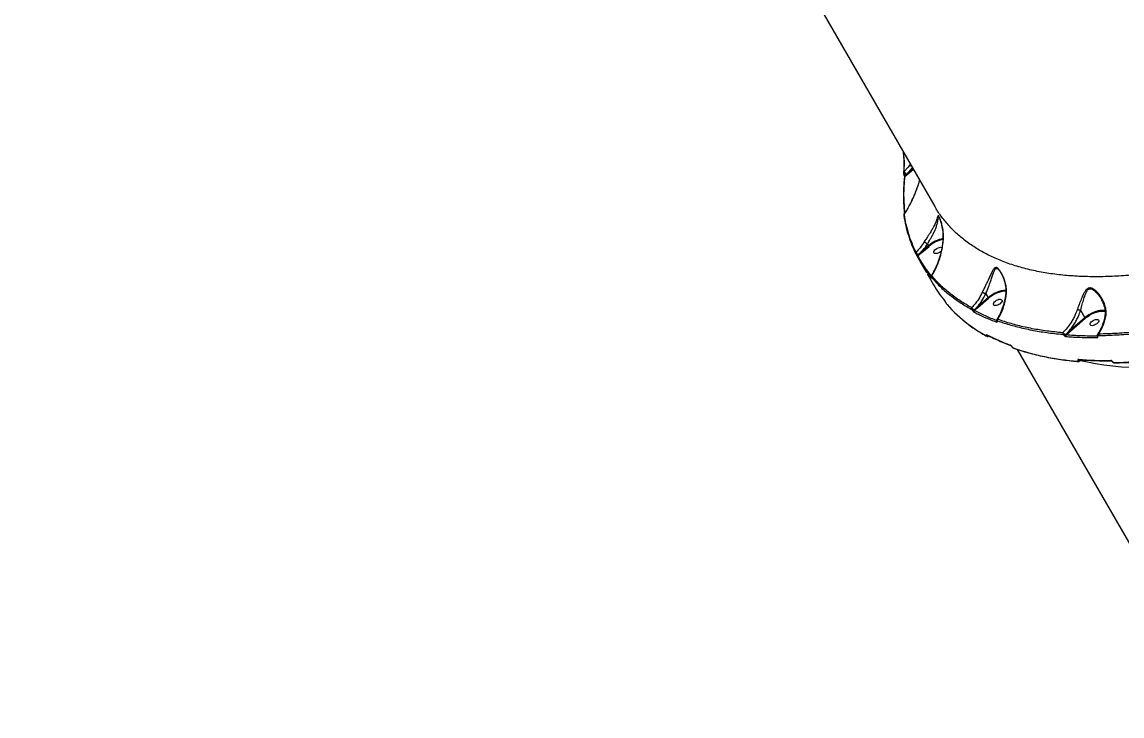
# Model space of a CAD drawing. Header units: millimetres. Extents: x -7447 to 8662, y -5576 to 6370.
# Drawn here: x -353 to 683, y -1652 to -998 of the extents above; entities that cross this region are included whole.
import ezdxf

# ---------------------------------------------------------------- set-up
doc = ezdxf.new("R2010")
doc.units = ezdxf.units.MM
doc.layers.add('DiKom', color=7, linetype='Continuous')
doc.layers.add('DIKOM_ОБЪЕКТ', color=7, linetype='Continuous')
doc.styles.add('style1', font='arial.ttf', dxfattribs={"width": 0.8})
doc.dimstyles.new('1-50', dxfattribs={"dimtxt": 300, "dimasz": 200, "dimexe": 100, "dimexo": 0, "dimgap": 100, "dimtad": 1, "dimdec": 0, "dimtxsty": 'style1', "dimcen": 0, "dimclrd": 7, "dimclre": 7, "dimadec": 1, "dimazin": 2, "dimtfac": 1, "dimtdec": 0, "dimtmove": 1, "dimatfit": 3, "dimfxl": 0, "dimlwd": 25, "dimlwe": 18, "dimarcsym": 0})

# ---------------------------------------------------------------- blocks, each defined once
blk = doc.blocks.new('*D10')
at = {"color": 7, "linetype": 'Continuous', "lineweight": 18, "transparency": 16777216}
for p, q in [((-5489.7, 240.8), (-5489.7, 4573.5)), ((4778.2, -2126.8), (4778.2, 4573.5))]:
    blk.add_line(p, q, dxfattribs=at)
at = {"color": 7, "linetype": 'Continuous', "lineweight": 25, "transparency": 16777216}
blk.add_line((4578.2, 4473.5), (-5289.7, 4473.5), dxfattribs=at)
at = {"color": 7, "linetype": 'Continuous', "transparency": 16777216}
for points in [[(-5289.7, 4506.8), (-5289.7, 4440.2), (-5489.7, 4473.5)], [(4578.2, 4506.8), (4578.2, 4440.2), (4778.2, 4473.5)]]:
    blk.add_solid(points, dxfattribs=at)
at = {"layer": 'Defpoints', "color": 0, "linetype": 'Continuous', "transparency": 16777216}
for p in [(-5489.7, 4473.5), (-5489.7, 240.8), (4778.2, -2126.8)]:
    blk.add_point(p, dxfattribs=at)
at = {"color": 0, "linetype": 'Continuous', "lineweight": 15, "transparency": 16777216, "insert": (-777.3, 4726.8), "char_height": 300, "attachment_point": 5, "style": 'style1'}
blk.add_mtext('10300', dxfattribs=at)
blk = doc.blocks.new('*D11')
at = {"color": 7, "linetype": 'Continuous', "lineweight": 18, "transparency": 16777216}
for p, q in [((2045.4, 3512.3), (7772.1, 3512.3)), ((-1858.5, -4091.1), (7772.1, -4091.1))]:
    blk.add_line(p, q, dxfattribs=at)
at = {"color": 7, "linetype": 'Continuous', "lineweight": 25, "transparency": 16777216}
blk.add_line((7672.1, -3891.1), (7672.1, 3312.3), dxfattribs=at)
at = {"color": 7, "linetype": 'Continuous', "transparency": 16777216}
for points in [[(7638.8, 3312.3), (7705.4, 3312.3), (7672.1, 3512.3)], [(7638.8, -3891.1), (7705.4, -3891.1), (7672.1, -4091.1)]]:
    blk.add_solid(points, dxfattribs=at)
at = {"layer": 'Defpoints', "color": 0, "linetype": 'Continuous', "transparency": 16777216}
for p in [(2045.4, 3512.3), (7672.1, 3512.3), (-1858.5, -4091.1)]:
    blk.add_point(p, dxfattribs=at)
at = {"color": 0, "linetype": 'Continuous', "lineweight": 15, "transparency": 16777216, "insert": (7418.9, 3.2), "char_height": 300, "attachment_point": 5, "rotation": 90, "style": 'style1'}
blk.add_mtext('7600', dxfattribs=at)
blk = doc.blocks.new('*D12')
at = {"layer": 'Defpoints', "color": 0, "transparency": 16777216}
for p in [(-7446.9, 5919.7), (-7446.9, 736.9), (6905.5, -2412.7)]:
    blk.add_point(p, dxfattribs=at)
at = {"layer": 'DiKom', "color": 7, "lineweight": 18, "transparency": 16777216}
for p, q in [((-7446.9, 736.9), (-7446.9, 6019.7)), ((6905.5, -2412.7), (6905.5, 6019.7))]:
    blk.add_line(p, q, dxfattribs=at)
at = {"layer": 'DiKom', "color": 7, "lineweight": 25, "transparency": 16777216}
blk.add_line((6705.5, 5919.7), (-7246.9, 5919.7), dxfattribs=at)
at = {"layer": 'DiKom', "color": 7, "transparency": 16777216}
for points in [[(-7246.9, 5953.1), (-7246.9, 5886.4), (-7446.9, 5919.7)], [(6705.5, 5953.1), (6705.5, 5886.4), (6905.5, 5919.7)]]:
    blk.add_solid(points, dxfattribs=at)
at = {"layer": 'DiKom', "color": 0, "transparency": 16777216, "insert": (-918.3, 6173), "char_height": 300, "attachment_point": 5, "style": 'style1'}
blk.add_mtext('14300', dxfattribs=at)
blk = doc.blocks.new('*D13')
at = {"layer": 'Defpoints', "color": 0, "transparency": 16777216}
for p in [(2049.7, 5594.3), (-1141.9, -5576.4), (8561.7, -5576.4)]:
    blk.add_point(p, dxfattribs=at)
at = {"layer": 'DiKom', "color": 7, "lineweight": 18, "transparency": 16777216}
for p, q in [((2049.7, 5594.3), (8661.7, 5594.3)), ((-1141.9, -5576.4), (8661.7, -5576.4))]:
    blk.add_line(p, q, dxfattribs=at)
at = {"layer": 'DiKom', "color": 7, "lineweight": 25, "transparency": 16777216}
blk.add_line((8561.7, 5394.3), (8561.7, -5376.4), dxfattribs=at)
at = {"layer": 'DiKom', "color": 7, "transparency": 16777216}
for points in [[(8528.4, 5394.3), (8595, 5394.3), (8561.7, 5594.3)], [(8528.4, -5376.4), (8595, -5376.4), (8561.7, -5576.4)]]:
    blk.add_solid(points, dxfattribs=at)
at = {"layer": 'DiKom', "color": 0, "transparency": 16777216, "insert": (8308.5, 9), "char_height": 300, "attachment_point": 5, "rotation": 90, "style": 'style1'}
blk.add_mtext('11200', dxfattribs=at)

msp = doc.modelspace()

# ---------------------------------------------------------------- linework, layer by layer
at = {"layer": 'DIKOM_ОБЪЕКТ', "color": 7, "linetype": 'Continuous', "lineweight": 15}
for p, q in [((357.9, -913.6), (506.9, -1171.7)), ((478, -1139.4), (477.9, -1138.9)), ((480.6, -1141.8), (483, -1139.7)), ((482.5, -1139.3), (485.8, -1135.2)), ((486.3, -1136), (482.5, -1139.3)), ((483, -1139.7), (486.7, -1136.6)), ((483.9, -1131.8), (483.2, -1132.8)), ((478.9, -1143.3), (480.6, -1141.8)), ((501, -1208.8), (494.2, -1214.6)), ((494.7, -1215.1), (501.5, -1209.3)), ((500, -1207.1), (501, -1208.8)), ((500, -1207.1), (500, -1207.1)), ((491.2, -1218.2), (494.7, -1215.1)), ((493.2, -1223.9), (499, -1234)), ((499.9, -1235.4), (505.6, -1245.5)), ((569.1, -1234.2), (569.4, -1234.7)), ((554.9, -1254), (557.1, -1257.7)), ((517.7, -1262.8), (517.7, -1262.9)), ((517.8, -1262.9), (517.7, -1262.8)), ((517.7, -1262.8), (517.7, -1262.8)), ((517.7, -1262.9), (517.8, -1262.9)), ((557.1, -1257.7), (546.7, -1266.7)), ((547.2, -1267.2), (557.6, -1258.2)), ((544.2, -1269.8), (547.2, -1267.2)), ((644.3, -1269.6), (648.3, -1276.6)), ((667.4, -1269.9), (666.9, -1269.8)), ((648.3, -1276.6), (632.8, -1290)), ((633.3, -1290.5), (648.8, -1277)), ((555.9, -1293.3), (555.9, -1293.4)), ((556.3, -1292.9), (556.3, -1292.9)), ((557.5, -1294.1), (558, -1293.8)), ((630.6, -1292.8), (633.3, -1290.5)), ((579.5, -1303.7), (579.5, -1303.8)), ((579.7, -1303.9), (579.7, -1303.9)), ((584.7, -1306.5), (715.8, -1533.4)), ((641.9, -1316.8), (641.9, -1316.9)), ((642.8, -1316.1), (642.8, -1316.1)), ((642.9, -1316.4), (643.2, -1316.1)), ((643, -1316.5), (642.9, -1316.4)), ((643.4, -1316.2), (643, -1316.5)), ((674.1, -1317.8), (674.1, -1317.8)), ((674.5, -1318), (674.5, -1318))]:
    msp.add_line(p, q, dxfattribs=at)
at = {"layer": 'DIKOM_ОБЪЕКТ', "color": 7, "linetype": 'Continuous', "lineweight": 15, "flags": 128}
for points in [[(477.4, -1139.5), (477.4, -1139.5), (477.4, -1139.5)], [(478, -1142.4), (478, -1142.4), (478.2, -1142.5), (478.4, -1142.5), (478.6, -1142.4), (478.8, -1142.3), (479.1, -1142.2), (479.3, -1142.1)], [(513.1, -1213.7), (512.3, -1214.5), (511.3, -1215.2), (510.1, -1215.7), (509, -1216.1), (507.9, -1216.2), (507, -1216.1), (506.4, -1215.7), (506.1, -1215.1), (506.1, -1214.4), (506.4, -1213.6), (507, -1212.7), (507.9, -1211.9), (508.9, -1211.2), (508.9, -1211.2)], [(508.9, -1211.2), (510.1, -1210.6), (511.2, -1210.3), (512.3, -1210.2), (513.2, -1210.3), (513.7, -1210.6)], [(489.8, -1217.7), (489.9, -1217.8), (490, -1217.8), (490.1, -1217.8), (490.3, -1217.8), (490.5, -1217.7), (490.7, -1217.6), (490.9, -1217.5), (491.1, -1217.3)], [(499.9, -1235.4), (500, -1235.7), (501.7, -1238.5)], [(565.1, -1260.1), (566.2, -1259.6), (567.4, -1259.2), (568.4, -1259.1), (569.3, -1259.3), (569.9, -1259.6), (570.3, -1260.2), (570.3, -1260.9), (569.9, -1261.8), (569.3, -1262.6), (568.4, -1263.4), (567.4, -1264.2), (566.2, -1264.7), (565.1, -1265.1), (564, -1265.2), (563.2, -1265), (562.5, -1264.7), (562.2, -1264.1), (562.2, -1263.4), (562.5, -1262.5), (563.1, -1261.7), (564, -1260.9), (565.1, -1260.1)], [(666.9, -1269.8), (666.6, -1269.8), (664.9, -1269.7), (662.9, -1269.8), (660.8, -1270.2), (658.7, -1270.8), (656.5, -1271.6), (654.3, -1272.6), (652.2, -1273.8), (650.2, -1275.1), (648.3, -1276.6)], [(648.8, -1277), (650.7, -1275.6), (652.8, -1274.2), (655, -1273), (657.2, -1272), (659.4, -1271.2), (661.6, -1270.7), (663.7, -1270.4), (665.6, -1270.4), (667.4, -1270.6), (667.5, -1270.6)], [(656.2, -1279.1), (657.4, -1278.5), (658.5, -1278.2), (659.6, -1278.1), (660.4, -1278.2), (661.1, -1278.6), (661.4, -1279.1), (661.4, -1279.9), (661.1, -1280.7), (660.4, -1281.6), (659.6, -1282.4), (658.5, -1283.1), (657.4, -1283.6), (656.2, -1284), (655.2, -1284.1), (654.3, -1284), (653.7, -1283.6), (653.3, -1283), (653.3, -1282.3), (653.7, -1281.5), (654.3, -1280.6), (655.2, -1279.8), (656.2, -1279.1)], [(644.1, -1316.9), (650.7, -1318.3), (658.4, -1319.8), (666.4, -1321), (674.6, -1322), (682.9, -1322.8), (691.5, -1323.3)]]:
    msp.add_lwpolyline(points, dxfattribs=at)
at = {"layer": 'DIKOM_ОБЪЕКТ', "color": 7, "linetype": 'Continuous', "lineweight": 15}
for centre, radius, start, end in [((478.2, -1139.7), 0.78, 111.2627, 164.1904), ((478.1, -1140.1), 0.754, 98.3064, 173.516), ((473.6, -1146.2), 8.11, 36.2956, 57.0228), ((483.7, -1138.6), 1.31, 209.3896, 240.0192), ((479.1, -1144.1), 0.786, 105.4928, 169.9363), ((481.3, -1140.7), 1.31, 211.2264, 239.5996), ((478.5, -1179.9), 0.807, 113.4415, 207.3419), ((520.5, -1231.3), 29.9, 101.2141, 130.9127), ((502.1, -1208.1), 1.31, 209.3922, 240.0178), ((520.2, -1230.6), 28.4, 101.1428, 131.2209), ((489.7, -1215.6), 0.906, 118.6755, 205.8325), ((491.6, -1219), 0.923, 115.0765, 205.3599), ((495.4, -1213.9), 1.31, 209.392, 240.018), ((504.3, -1238.5), 0.803, 174.4493, 209.3042), ((504.5, -1238), 0.978, 122.8173, 205.3405), ((602.9, -1189.3), 112.3, 210.0142, 219.6714), ((575.4, -1278), 27.3, 92.9033, 132.0637), ((575.4, -1278.1), 26.7, 93.103, 131.9019), ((612, -1184.1), 123, 220.5689, 233.1743), ((558.2, -1257.1), 1.31, 209.3885, 240.0215), ((542.2, -1268), 1.1, 130.5876, 205.4456), ((542.6, -1268.2), 1.61, 266.9953, 315.0854), ((544.8, -1270.7), 1.11, 128.0555, 205.3851), ((547.8, -1266.1), 1.31, 209.3885, 240.0215), ((624, -1168.3), 142.8, 233.1073, 241.5061), ((566.3, -1280.2), 1.15, 149.6448, 205.9617), ((565.8, -1279.7), 0.437, 207.7371, 245.31), ((567, -1278.9), 1.17, 134.981, 205.8422), ((556.3, -1292.3), 1.11, 252.4449, 304.1289), ((556.3, -1292.3), 1.12, 252.5652, 305.1941), ((556.5, -1293.5), 0.696, 209.4711, 241.2615), ((637.2, -1139.7), 173.1, 242.0402, 250.036), ((556.7, -1292.3), 0.694, 209.4377, 241.6342), ((628.4, -1291.5), 1.33, 145.1452, 207.1171), ((628.5, -1291.3), 1.94, 279.9044, 314.2635), ((631.7, -1293.6), 1.33, 143.3553, 207.3456), ((633.9, -1289.4), 1.31, 209.3962, 240.0139), ((661.2, -1294.6), 1.41, 148.3667, 208.0324), ((660.6, -1293.8), 0.512, 206.4371, 269.6483), ((662.5, -1292.7), 1.43, 150.7343, 207.8426), ((578.7, -1302.1), 0.673, 208.9616, 249.5813), ((579.8, -1303.6), 0.314, 210.9137, 252.6523), ((579.8, -1303.6), 0.316, 212.5085, 252.576), ((660.6, -1073), 245.3, 250.9844, 265.5451), ((581.3, -1304.6), 0.666, 208.7119, 249.8572), ((641.9, -1315.2), 1.61, 270.1328, 311.7043), ((641.9, -1315.3), 1.61, 270.1272, 311.7099), ((669.7, -973.4), 343.5, 265.4335, 270.4959), ((642.9, -1315.5), 0.605, 206.5037, 262.2367), ((667.9, -864.1), 454.7, 270.9887, 280.1305), ((642.1, -1317.3), 0.601, 206.3119, 262.2778), ((673.2, -1316.6), 0.57, 204.7234, 265.7457), ((674.4, -1317.5), 0.426, 215.7498, 277.6781), ((674.5, -1317.6), 0.427, 216.3481, 277.6114), ((676.2, -1318.5), 0.572, 204.8545, 265.6856)]:
    msp.add_arc(centre, radius, start, end, dxfattribs=at)
for points, knots in [([(476.9, -1119.7), (477, -1120.1), (477.2, -1121.6), (477.4, -1124.2), (477.7, -1127.5), (477.8, -1130.6), (477.8, -1133.6), (477.7, -1136.4), (477.6, -1138.3), (477.4, -1139.3), (477.4, -1139.5)], [0, 0, 0, 0, 0.047823, 0.197746, 0.34923, 0.50202, 0.655752, 0.809983, 0.964062, 1, 1, 1, 1]), ([(477.9, -1138.9), (478, -1137.2), (478.3, -1134.6), (478.3, -1130.4), (478.1, -1126.3), (477.8, -1122.9), (477.6, -1120.8)], [0, 0, 0, 0, 0.343888, 0.520979, 0.698067, 1, 1, 1, 1]), ([(477.4, -1139.4), (477.4, -1139.5), (477.4, -1139.7), (477.4, -1139.9), (477.4, -1140)], [0, 0, 0, 0, 0.552255, 1, 1, 1, 1]), ([(477.4, -1140), (477.4, -1140.1), (477.4, -1140.4), (477.5, -1140.9), (477.6, -1141.4), (477.7, -1141.6)], [0, 0, 0, 0, 0.145163, 0.650274, 1, 1, 1, 1]), ([(483.2, -1132.8), (482.2, -1134.1), (480.5, -1136.3), (478.6, -1138.2), (477.9, -1138.9)], [0, 0, 0, 0, 0.602587, 1, 1, 1, 1]), ([(479.3, -1142.1), (479.3, -1141.9), (479, -1141.6), (478.7, -1140.9), (478.3, -1140.1), (478.1, -1139.6), (478, -1139.4)], [0, 0, 0, 0, 0.161601, 0.391343, 0.672409, 1, 1, 1, 1]), ([(482.5, -1139.3), (482.3, -1139.5), (481.5, -1140.2), (480.7, -1140.9), (480.1, -1141.4)], [0, 0, 0, 0, 0.303007, 1, 1, 1, 1]), ([(483.2, -1132.8), (483.2, -1132.8), (483.3, -1132.8), (483.6, -1133), (484.2, -1133.3), (484.8, -1133.7), (485.1, -1134), (485.2, -1134.1)], [0, 0, 0, 0, 0.046891, 0.262932, 0.558853, 0.854798, 1, 1, 1, 1]), ([(478.3, -1143.9), (478.3, -1144.5), (477.9, -1147.3), (477.6, -1152.3), (477.3, -1159), (477.4, -1165.6), (477.7, -1172), (478.1, -1176.1), (478.3, -1178.2)], [0, 0, 0, 0, 0.044422, 0.237469, 0.430037, 0.621895, 0.813225, 1, 1, 1, 1]), ([(477.7, -1141.6), (477.7, -1141.7), (477.8, -1141.9), (477.9, -1142.2), (478, -1142.4)], [0, 0, 0, 0, 0.195824, 1, 1, 1, 1]), ([(478.9, -1177.2), (478.6, -1174.9), (478.1, -1169.7), (477.8, -1161.4), (478, -1152.5), (478.6, -1146.4), (478.9, -1143.3)], [0, 0, 0, 0, 0.218628, 0.478134, 0.739066, 1, 1, 1, 1]), ([(492.6, -1146.9), (492.2, -1148.3), (491.3, -1151.2), (489.7, -1155.7), (487.8, -1160.4), (485.7, -1165.1), (483.3, -1169.8), (480.8, -1174.3), (479, -1177.3), (478, -1178.7), (477.9, -1178.8)], [0, 0, 0, 0, 0.117582, 0.25107, 0.390272, 0.535533, 0.688393, 0.839365, 0.987496, 1, 1, 1, 1]), ([(478, -1142.4), (478, -1142.4), (478, -1142.4), (478.1, -1142.6), (478.1, -1142.8), (478.2, -1143.1), (478.3, -1143.5), (478.3, -1143.8), (478.3, -1143.9), (478.3, -1143.9)], [0, 0, 0, 0, 0.01442, 0.111342, 0.229131, 0.384549, 0.589903, 0.851128, 1, 1, 1, 1]), ([(478.2, -1179.2), (479.2, -1177.6), (481.2, -1174.4), (483.9, -1169.3), (486.5, -1163.9), (489.2, -1157.5), (491.3, -1151.8), (492.4, -1147.9), (492.7, -1147)], [0, 0, 0, 0, 0.16835, 0.336705, 0.507571, 0.67843, 0.917298, 1, 1, 1, 1]), ([(478.9, -1143.3), (478.9, -1143.2), (479.1, -1143), (479.3, -1142.6), (479.3, -1142.4), (479.4, -1142.2), (479.3, -1142.1), (479.3, -1142.1), (479.3, -1142.1)], [0, 0, 0, 0, 0.353505, 0.64997, 0.841836, 0.924596, 0.964448, 1, 1, 1, 1]), ([(480.1, -1141.4), (479.9, -1141.6), (479.6, -1141.8), (479.4, -1142), (479.3, -1142.1)], [0, 0, 0, 0, 0.886454, 1, 1, 1, 1]), ([(882.5, -1181.4), (876.2, -1184.3), (863.5, -1190.1), (844.4, -1198), (825.1, -1205.4), (805.6, -1212.1), (786.1, -1218.2), (766.9, -1223.4), (748.1, -1227.8), (729.8, -1231.4), (711.7, -1234.3), (693.7, -1236.4), (676.1, -1237.7), (659.1, -1238.1), (642.9, -1237.7), (627.4, -1236.6), (612.4, -1234.6), (598, -1231.9), (584.2, -1228.2), (571.4, -1223.8), (559.5, -1218.7), (548.6, -1212.9), (538.4, -1206.3), (529.2, -1199), (520.8, -1190.8), (513.6, -1182), (509, -1175.6), (507.1, -1171.9), (506.9, -1171.6)], [0, 0, 0, 0, 0.039239, 0.078508, 0.117746, 0.158126, 0.198538, 0.238917, 0.278158, 0.31743, 0.35667, 0.39705, 0.437463, 0.477843, 0.517112, 0.556412, 0.595682, 0.636089, 0.676528, 0.716936, 0.756269, 0.795634, 0.834968, 0.87544, 0.915943, 0.956415, 0.995847, 1, 1, 1, 1]), ([(477.8, -1178.8), (477.8, -1178.9), (477.7, -1179), (477.6, -1179.3), (477.6, -1179.6), (477.7, -1179.9), (477.7, -1180)], [0, 0, 0, 0, 0.165236, 0.362337, 0.624199, 1, 1, 1, 1]), ([(478.2, -1179.2), (478.1, -1179.1), (477.9, -1178.9), (477.8, -1178.7), (477.8, -1178.8), (477.9, -1178.8)], [0, 0, 0, 0, 0.294295, 0.955653, 1, 1, 1, 1]), ([(477.8, -1180.3), (478.3, -1183.4), (479.4, -1189.7), (481.9, -1198.8), (484.9, -1207.6), (487.5, -1213.2), (488.8, -1215.9)], [0, 0, 0, 0, 0.2491, 0.498202, 0.7491, 1, 1, 1, 1]), ([(489.2, -1214.8), (487.9, -1212), (485.3, -1206.5), (482.3, -1197.7), (479.8, -1188.7), (478.7, -1182.3), (478.2, -1179.2)], [0, 0, 0, 0, 0.2491, 0.4982, 0.749101, 1, 1, 1, 1]), ([(514.9, -1201.1), (514.9, -1199.2), (514.8, -1195.3), (513.9, -1190.2), (512.9, -1186.5), (512.1, -1184.1), (511.5, -1182.5), (510.9, -1181.3), (510.4, -1180.5), (510, -1180.5), (509.7, -1181), (509.3, -1182.3), (508.7, -1184.4), (507.6, -1187.1), (506.2, -1190.1), (504.5, -1193.2), (502.7, -1196.2), (500.8, -1199.1), (498.9, -1202), (497.5, -1204.1), (496.8, -1205.2)], [0, 0, 0, 0, 0.086353, 0.174677, 0.233617, 0.263513, 0.294117, 0.321204, 0.348563, 0.382668, 0.415428, 0.484432, 0.555015, 0.633368, 0.713308, 0.776074, 0.840408, 0.890541, 0.942133, 1, 1, 1, 1]), ([(500, -1207.1), (500, -1207.1), (500.6, -1206.1), (501.8, -1204), (503.5, -1201.2), (505.1, -1198.3), (506.5, -1195.3), (507.9, -1192.1), (509, -1188.9), (509.7, -1186), (510.1, -1183.5), (510.3, -1182), (510.4, -1181.3), (510.6, -1181.2), (510.9, -1181.5), (511, -1181.7), (511, -1181.8)], [0, 0, 0, 0, 0.00002, 0.083605, 0.158826, 0.234136, 0.329893, 0.425779, 0.545776, 0.665867, 0.770349, 0.874534, 0.921658, 0.96877, 0.999617, 1, 1, 1, 1]), ([(511, -1181.8), (511, -1181.8), (511.1, -1181.8), (511.2, -1182.2), (511.5, -1182.8), (511.9, -1183.8), (512.3, -1185), (512.9, -1186.7), (513.4, -1188.8), (514, -1191.5), (514.5, -1194.6), (514.8, -1197.9), (514.8, -1200.1), (514.7, -1201.1)], [0, 0, 0, 0, 0.007614, 0.044667, 0.09111, 0.146875, 0.21418, 0.296531, 0.405586, 0.532951, 0.685279, 0.85445, 1, 1, 1, 1]), ([(514.7, -1201.1), (514.7, -1201.5), (514.7, -1203.1), (514.4, -1205.9), (513.9, -1209.7), (513.2, -1213.4), (512.3, -1217.2), (511.2, -1220.9), (509.8, -1224.6), (508.3, -1228.2), (506.6, -1231.7), (505, -1234.7), (503.9, -1236.4), (503.4, -1237.1)], [0, 0, 0, 0, 0.028444, 0.118782, 0.211844, 0.307718, 0.406309, 0.507312, 0.6102, 0.714623, 0.82115, 0.927577, 1, 1, 1, 1]), ([(504, -1237.1), (504.3, -1236.7), (505.3, -1235.1), (506.9, -1232.1), (508.8, -1228.2), (510.5, -1224), (512.3, -1218.6), (513.6, -1213.1), (514.4, -1207.7), (514.8, -1204.1), (514.8, -1201.9), (514.9, -1201.1)], [0, 0, 0, 0, 0.046561, 0.166033, 0.285505, 0.408265, 0.531018, 0.732778, 0.836339, 0.939884, 1, 1, 1, 1]), ([(514.9, -1201.1), (514.9, -1201.1), (514.8, -1201.1), (514.8, -1201.1), (514.7, -1201.1)], [0, 0, 0, 0, 0.174436, 1, 1, 1, 1]), ([(496.8, -1205.2), (495.6, -1207), (493.3, -1210.5), (490.5, -1213.4), (489.2, -1214.8)], [0, 0, 0, 0, 0.539515, 1, 1, 1, 1]), ([(494.2, -1214.6), (494.8, -1214), (496.9, -1211.6), (498.7, -1209), (500, -1207.1)], [0, 0, 0, 0, 0.257818, 1, 1, 1, 1]), ([(496.8, -1205.2), (496.9, -1205.2), (497, -1205.2), (497.4, -1205.4), (498, -1205.7), (498.7, -1206.2), (499.4, -1206.6), (499.8, -1206.9), (500, -1207.1)], [0, 0, 0, 0, 0.031925, 0.209718, 0.407298, 0.604862, 0.802436, 1, 1, 1, 1]), ([(488.8, -1215.9), (488.9, -1216.1), (489, -1216.3), (489.3, -1216.7), (489.5, -1217.2), (489.7, -1217.5), (489.8, -1217.7)], [0, 0, 0, 0, 0.258344, 0.516776, 0.76781, 1, 1, 1, 1]), ([(491.1, -1217.3), (491, -1217.1), (490.7, -1216.6), (490.1, -1215.9), (489.6, -1215.2), (489.4, -1214.9), (489.2, -1214.8)], [0, 0, 0, 0, 0.238002, 0.49067, 0.746273, 1, 1, 1, 1]), ([(489.8, -1217.7), (489.9, -1217.8), (490.1, -1218.1), (490.3, -1218.6), (490.6, -1219.1), (490.7, -1219.3), (490.7, -1219.4)], [0, 0, 0, 0, 0.233878, 0.482506, 0.741391, 1, 1, 1, 1]), ([(490.7, -1219.4), (490.9, -1219.7), (491.7, -1221.2), (494, -1225.4), (497.9, -1231.7), (501.7, -1236.5), (503.6, -1238.9)], [0, 0, 0, 0, 0.044141, 0.220715, 0.610015, 1, 1, 1, 1]), ([(494.2, -1214.6), (494, -1214.8), (493, -1215.7), (491.9, -1216.6), (491.1, -1217.3)], [0, 0, 0, 0, 0.230754, 1, 1, 1, 1]), ([(491.2, -1218.2), (491.2, -1218.1), (491.2, -1218), (491.2, -1217.7), (491.2, -1217.5), (491.2, -1217.4), (491.2, -1217.4), (491.1, -1217.3)], [0, 0, 0, 0, 0.291684, 0.567281, 0.803633, 0.944105, 1, 1, 1, 1]), ([(503.5, -1236.9), (501.3, -1234.1), (496.7, -1228.1), (493, -1221.6), (491.2, -1218.2)], [0, 0, 0, 0, 0.480941, 1, 1, 1, 1]), ([(574.3, -1254.8), (574.4, -1253.2), (574.6, -1250.1), (573.9, -1245.3), (572.6, -1240.5), (570.8, -1236.3), (569, -1233.3), (567.6, -1231.4), (566.5, -1230.1), (565.1, -1229.2), (564, -1229.3), (563.2, -1229.8), (562.2, -1230.9), (561, -1233.1), (559.4, -1236.4), (557.6, -1240.2), (555.8, -1244.1), (554, -1247.8), (552.7, -1250.5), (551.9, -1252.1), (551.7, -1252.5)], [0, 0, 0, 0, 0.070403, 0.142704, 0.219559, 0.297966, 0.355594, 0.384867, 0.414966, 0.44912, 0.488681, 0.517264, 0.54652, 0.624022, 0.703698, 0.782812, 0.864004, 0.920468, 0.978413, 1, 1, 1, 1]), ([(554.9, -1254), (554.9, -1254), (555.1, -1253.6), (555.8, -1252), (556.8, -1249.3), (558.3, -1245.6), (559.7, -1241.7), (561.1, -1237.8), (562.2, -1234.2), (563.1, -1231.9), (563.8, -1230.7), (564.4, -1230.1), (565, -1230), (565.7, -1230.1), (566.2, -1230.4), (566.9, -1231.1), (567.7, -1232), (568.5, -1233.1), (569, -1234), (569.1, -1234.2)], [0, 0, 0, 0, 0.00005, 0.032829, 0.121181, 0.209648, 0.334612, 0.45974, 0.580956, 0.701851, 0.744435, 0.78686, 0.829241, 0.842204, 0.880354, 0.889421, 0.932302, 0.975476, 1, 1, 1, 1]), ([(503.4, -1237.1), (503.4, -1237.1), (503.3, -1237.2), (503.3, -1237.4), (503.2, -1237.6), (503.3, -1237.8), (503.3, -1238), (503.4, -1238.2), (503.5, -1238.4), (503.6, -1238.6), (503.6, -1238.7)], [0, 0, 0, 0, 0.005404, 0.150979, 0.276338, 0.388518, 0.49377, 0.621456, 0.923906, 1, 1, 1, 1]), ([(504, -1237.1), (503.9, -1237.1), (503.7, -1237), (503.5, -1237), (503.4, -1237.1), (503.4, -1237.1)], [0, 0, 0, 0, 0.370718, 0.85917, 1, 1, 1, 1]), ([(503.6, -1238.6), (503.6, -1238.5), (503.5, -1238.4), (503.4, -1238.2), (503.4, -1238.2), (503.5, -1238.2), (503.6, -1238.3), (503.6, -1238.4)], [0, 0, 0, 0, 0.188921, 0.377433, 0.579184, 0.816516, 1, 1, 1, 1]), ([(503.6, -1238.4), (506.2, -1241.2), (511.4, -1247), (518.6, -1253.5), (523.5, -1256.9), (525, -1258)], [0, 0, 0, 0, 0.40586, 0.811717, 1, 1, 1, 1]), ([(503.6, -1238.6), (503.6, -1238.6), (503.7, -1238.8), (503.7, -1238.8), (503.7, -1238.8), (503.7, -1238.8)], [0, 0, 0, 0, 0.501266, 0.874386, 1, 1, 1, 1]), ([(503.6, -1238.9), (503.6, -1238.9), (503.7, -1239.1), (503.8, -1239.1), (503.8, -1239.1), (503.8, -1238.9), (503.7, -1238.7), (503.6, -1238.6)], [0, 0, 0, 0, 0.18252, 0.423793, 0.627418, 0.813389, 1, 1, 1, 1]), ([(541.5, -1267.1), (537.9, -1265), (530.6, -1260.9), (520.8, -1253.6), (511.8, -1245.8), (506.6, -1240), (504, -1237.1)], [0, 0, 0, 0, 0.248596, 0.497194, 0.748596, 1, 1, 1, 1]), ([(569.2, -1234.2), (569.2, -1234.3), (569.6, -1235), (570.4, -1236.5), (571.5, -1238.9), (572.5, -1241.7), (573.3, -1244.8), (573.8, -1248), (574, -1251.2), (573.9, -1253.5), (573.7, -1254.7), (573.7, -1254.9)], [0, 0, 0, 0, 0.019168, 0.115252, 0.242638, 0.38388, 0.532267, 0.68631, 0.832556, 0.972341, 1, 1, 1, 1]), ([(551.7, -1252.5), (550.6, -1254.7), (548.9, -1258.2), (545.7, -1262.6), (543.3, -1265.3), (541.9, -1266.8), (541.5, -1267.1)], [0, 0, 0, 0, 0.395785, 0.651635, 0.910998, 1, 1, 1, 1]), ([(546.7, -1266.7), (547.5, -1265.8), (549.1, -1263.9), (552, -1259.7), (553.8, -1256.3), (554.9, -1254)], [0, 0, 0, 0, 0.250402, 0.502865, 1, 1, 1, 1]), ([(551.7, -1252.5), (551.8, -1252.6), (551.9, -1252.6), (552.2, -1252.7), (552.7, -1253), (553.5, -1253.3), (554.3, -1253.7), (554.7, -1253.9), (554.9, -1254)], [0, 0, 0, 0, 0.03522, 0.154084, 0.365552, 0.577028, 0.788501, 1, 1, 1, 1]), ([(554.9, -1254), (554.9, -1254), (554.9, -1254), (554.9, -1254), (554.9, -1254)], [0, 0, 0, 0, 0.664919, 1, 1, 1, 1]), ([(667.9, -1276.8), (668.1, -1275.9), (668.5, -1274), (668.5, -1270.7), (668, -1266.7), (666.5, -1262.1), (663.9, -1257.3), (661.1, -1253.6), (658.7, -1251.2), (656.9, -1249.7), (654.8, -1248.6), (652.9, -1248.3), (651.1, -1248.9), (649.4, -1250.4), (647.9, -1252.7), (646.2, -1256), (644.4, -1260.2), (642.7, -1264.7), (641.7, -1267.6), (641.3, -1268.6)], [0, 0, 0, 0, 0.044337, 0.089589, 0.159954, 0.232466, 0.322499, 0.415211, 0.450361, 0.485928, 0.532941, 0.566426, 0.599805, 0.653098, 0.710264, 0.768666, 0.857877, 0.949789, 1, 1, 1, 1]), ([(644.3, -1269.6), (644.3, -1269.6), (644.6, -1268.6), (645.4, -1265.7), (646.6, -1261.2), (648, -1257), (649.2, -1253.6), (650.2, -1251.6), (651.1, -1250.3), (652, -1249.5), (653.2, -1249.1), (655, -1249.4), (656.8, -1250.5), (658.5, -1252), (660.7, -1254.5), (662.5, -1256.8), (663.5, -1258.7), (663.6, -1258.9)], [0, 0, 0, 0, 0.000237, 0.074842, 0.210491, 0.346279, 0.431168, 0.515833, 0.55326, 0.590551, 0.635194, 0.679579, 0.744223, 0.795185, 0.846252, 0.982468, 1, 1, 1, 1]), ([(517.7, -1262.8), (517.7, -1262.8), (517.6, -1262.6), (517.3, -1262.2), (517, -1261.8), (516.7, -1261.3), (516.5, -1261.1), (516.4, -1261)], [0, 0, 0, 0, 0.079608, 0.275697, 0.47073, 0.710509, 1, 1, 1, 1]), ([(518.6, -1264.1), (518.5, -1264), (518.4, -1263.9), (518.2, -1263.6), (518, -1263.3), (517.8, -1263.1), (517.8, -1262.9), (517.8, -1262.9)], [0, 0, 0, 0, 0.302537, 0.534633, 0.725431, 0.917094, 1, 1, 1, 1]), ([(525, -1258), (526.8, -1259.3), (531.8, -1263.1), (537.5, -1266.3), (541.2, -1268.4)], [0, 0, 0, 0, 0.35118, 1, 1, 1, 1]), ([(573.7, -1254.9), (573.7, -1254.9), (573.6, -1256.1), (573.1, -1258.5), (572.4, -1262), (571.4, -1265.4), (570.3, -1268.7), (568.9, -1271.9), (567.4, -1274.9), (566.2, -1277), (565.5, -1278.1), (565.4, -1278.3)], [0, 0, 0, 0, 0.00124, 0.136379, 0.273294, 0.411648, 0.550977, 0.690752, 0.830265, 0.968956, 1, 1, 1, 1]), ([(566.2, -1278.1), (566.9, -1277), (568.3, -1274.8), (570.1, -1271), (571.9, -1266.4), (573.4, -1261), (574, -1256.9), (574.3, -1254.8)], [0, 0, 0, 0, 0.166541, 0.345549, 0.526756, 0.760782, 1, 1, 1, 1]), ([(574.3, -1254.8), (574.3, -1254.8), (574.1, -1254.8), (573.8, -1254.8), (573.8, -1254.9), (573.8, -1254.9)], [0, 0, 0, 0, 0.093831, 0.586304, 1, 1, 1, 1]), ([(663.6, -1258.9), (663.9, -1259.6), (664.9, -1261.1), (665.9, -1263.8), (666.8, -1266.5), (667.3, -1269.2), (667.5, -1271.7), (667.4, -1274.3), (667.1, -1276), (666.9, -1276.9), (666.8, -1277)], [0, 0, 0, 0, 0.117182, 0.287193, 0.450296, 0.58018, 0.717446, 0.853868, 0.989143, 1, 1, 1, 1]), ([(541.2, -1268.4), (541.3, -1268.5), (541.5, -1268.6), (541.8, -1268.9), (542.2, -1269.3), (542.4, -1269.6), (542.5, -1269.8), (542.5, -1269.8)], [0, 0, 0, 0, 0.236315, 0.472553, 0.709142, 0.945871, 1, 1, 1, 1]), ([(543.8, -1269.4), (543.7, -1269.3), (543.5, -1269), (543.1, -1268.5), (542.6, -1267.9), (542, -1267.4), (541.7, -1267.2), (541.5, -1267.1)], [0, 0, 0, 0, 0.054216, 0.291092, 0.527624, 0.763744, 1, 1, 1, 1]), ([(542.5, -1269.8), (542.6, -1269.9), (542.7, -1270), (542.9, -1270.3), (543.2, -1270.7), (543.6, -1271), (543.7, -1271.1), (543.8, -1271.2)], [0, 0, 0, 0, 0.053549, 0.289799, 0.526365, 0.763116, 1, 1, 1, 1]), ([(546.7, -1266.7), (546.5, -1267), (545.5, -1267.8), (544.5, -1268.7), (543.8, -1269.4)], [0, 0, 0, 0, 0.243595, 1, 1, 1, 1]), ([(544.2, -1269.8), (544.1, -1269.8), (544.1, -1269.8), (544, -1269.7), (543.9, -1269.5), (543.8, -1269.4), (543.8, -1269.4), (543.8, -1269.4)], [0, 0, 0, 0, 0.237124, 0.474209, 0.710732, 0.946597, 1, 1, 1, 1]), ([(543.8, -1271.2), (544.2, -1271.4), (545.9, -1272.3), (550.2, -1274.4), (556.9, -1277.5), (562.5, -1279.7), (565.3, -1280.7)], [0, 0, 0, 0, 0.050766, 0.253846, 0.626698, 1, 1, 1, 1]), ([(565.6, -1279.4), (561.8, -1277.9), (554.4, -1275), (547.6, -1271.6), (544.2, -1269.8)], [0, 0, 0, 0, 0.499449, 1, 1, 1, 1]), ([(641.3, -1268.6), (640.7, -1270.3), (639.6, -1273.3), (637.6, -1277.4), (635.1, -1281.6), (631.8, -1286.3), (628.8, -1289.3), (627.3, -1290.8)], [0, 0, 0, 0, 0.202262, 0.356405, 0.511992, 0.753249, 1, 1, 1, 1]), ([(632.8, -1290), (633.8, -1288.9), (635.7, -1286.6), (638.3, -1282.8), (640.5, -1279), (642.6, -1274.6), (643.7, -1271.4), (644.3, -1269.6)], [0, 0, 0, 0, 0.194813, 0.391645, 0.575068, 0.760213, 1, 1, 1, 1]), ([(641.3, -1268.6), (641.3, -1268.6), (641.5, -1268.7), (642, -1268.9), (642.8, -1269.2), (643.6, -1269.4), (644.1, -1269.5), (644.3, -1269.6)], [0, 0, 0, 0, 0.026237, 0.263095, 0.508732, 0.754377, 1, 1, 1, 1]), ([(644.3, -1269.6), (644.3, -1269.6), (644.3, -1269.6), (644.3, -1269.6), (644.3, -1269.6), (644.3, -1269.6)], [0, 0, 0, 0, 0.501767, 0.914967, 1, 1, 1, 1]), ([(538.5, -1282.8), (538.6, -1282.9), (540.5, -1284.3), (544.2, -1286.9), (549.5, -1290.3), (553.6, -1292.7), (555.8, -1293.9), (556.1, -1294.1)], [0, 0, 0, 0, 0.032707, 0.340614, 0.648609, 0.940579, 1, 1, 1, 1]), ([(565.4, -1278.3), (565.4, -1278.3), (565.3, -1278.4), (565.2, -1278.7), (565.2, -1279.2), (565.3, -1279.6), (565.4, -1279.8), (565.5, -1279.9)], [0, 0, 0, 0, 0.018609, 0.275392, 0.516881, 0.812455, 1, 1, 1, 1]), ([(565.3, -1280.7), (565.3, -1280.7), (565.5, -1280.8), (565.6, -1280.8), (565.8, -1280.7), (565.8, -1280.4), (565.7, -1280.2), (565.6, -1280.1)], [0, 0, 0, 0, 0.082613, 0.32169, 0.551339, 0.775646, 1, 1, 1, 1]), ([(565.4, -1279.9), (565.4, -1279.9), (565.5, -1279.9), (565.5, -1280), (565.5, -1280), (565.5, -1280)], [0, 0, 0, 0, 0.063342, 0.717426, 1, 1, 1, 1]), ([(566.2, -1278.1), (566.2, -1278.1), (565.9, -1278.1), (565.6, -1278.1), (565.5, -1278.3), (565.5, -1278.3)], [0, 0, 0, 0, 0.173875, 0.677083, 1, 1, 1, 1]), ([(565.6, -1280.1), (565.6, -1280), (565.5, -1279.8), (565.5, -1279.5), (565.6, -1279.4), (565.8, -1279.4), (566, -1279.4), (566, -1279.5)], [0, 0, 0, 0, 0.225634, 0.45137, 0.680179, 0.917517, 1, 1, 1, 1]), ([(566, -1279.5), (568.1, -1280.2), (574.2, -1282.3), (584.9, -1285.3), (598.3, -1288.3), (612.3, -1290.7), (622.2, -1291.7), (627.2, -1292.2)], [0, 0, 0, 0, 0.114453, 0.334764, 0.555074, 0.777537, 1, 1, 1, 1]), ([(627.3, -1290.8), (622.4, -1290.3), (612.6, -1289.3), (598.6, -1287), (585.2, -1284), (574.5, -1281), (568.3, -1278.8), (566.2, -1278.1)], [0, 0, 0, 0, 0.220311, 0.440621, 0.663083, 0.885544, 1, 1, 1, 1]), ([(648.3, -1276.6), (648.4, -1276.6), (648.4, -1276.7), (648.5, -1276.8), (648.7, -1276.9), (648.7, -1277), (648.8, -1277), (648.8, -1277), (648.8, -1277)], [0, 0, 0, 0, 0.21476, 0.429421, 0.644024, 0.858655, 0.955363, 1, 1, 1, 1]), ([(667, -1277), (666.9, -1277.4), (666.5, -1278.9), (665.7, -1281.3), (664.6, -1284.4), (663.2, -1287.4), (661.8, -1290), (660.7, -1291.6), (660.2, -1292.4)], [0, 0, 0, 0, 0.062285, 0.25255, 0.444178, 0.6369, 0.830338, 1, 1, 1, 1]), ([(661.2, -1292), (661.3, -1291.9), (662, -1290.9), (663.3, -1288.8), (665.1, -1285.2), (666.7, -1281.2), (667.5, -1278.3), (667.9, -1276.8)], [0, 0, 0, 0, 0.008898, 0.241785, 0.477282, 0.736827, 1, 1, 1, 1]), ([(733.9, -1284.8), (727.6, -1285.9), (715.1, -1287.9), (696.7, -1290.1), (678.7, -1291.5), (667.1, -1291.8), (661.2, -1292)], [0, 0, 0, 0, 0.248594, 0.49719, 0.748596, 1, 1, 1, 1]), ([(667.9, -1276.8), (667.9, -1276.8), (667.7, -1276.8), (667.4, -1276.8), (667.1, -1276.9), (667, -1277), (667, -1277)], [0, 0, 0, 0, 0.066316, 0.293858, 0.693623, 1, 1, 1, 1]), ([(556, -1292.6), (556, -1292.6), (555.8, -1292.5), (555.7, -1292.6), (555.7, -1292.8), (555.8, -1293.1), (555.9, -1293.3), (555.9, -1293.3)], [0, 0, 0, 0, 0.215047, 0.429958, 0.644727, 0.859246, 1, 1, 1, 1]), ([(555.9, -1293.4), (556, -1293.4), (556.1, -1293.6), (556.1, -1293.7), (556.1, -1293.9), (556, -1293.9), (555.9, -1293.9), (555.9, -1293.8)], [0, 0, 0, 0, 0.142302, 0.357057, 0.571513, 0.785686, 1, 1, 1, 1]), ([(556.1, -1294.1), (556.2, -1294.1), (556.3, -1294.2), (556.7, -1294.3), (557.1, -1294.3), (557.3, -1294.2), (557.4, -1294.1), (557.4, -1294.1)], [0, 0, 0, 0, 0.128223, 0.435149, 0.708639, 0.989328, 1, 1, 1, 1]), ([(556.3, -1292.9), (557.4, -1293.5), (560.4, -1295), (565.6, -1297.5), (571.9, -1300.3), (576.3, -1301.9), (578.5, -1302.7)], [0, 0, 0, 0, 0.149903, 0.434279, 0.718705, 1, 1, 1, 1]), ([(557.4, -1294.1), (557.4, -1294), (557.5, -1294), (557.5, -1293.8), (557.4, -1293.6), (557.4, -1293.5)], [0, 0, 0, 0, 0.205093, 0.673347, 1, 1, 1, 1]), ([(627.2, -1292.2), (627.3, -1292.2), (627.6, -1292.2), (628, -1292.5), (628.5, -1292.8), (628.7, -1293), (628.8, -1293.2), (628.8, -1293.2)], [0, 0, 0, 0, 0.248621, 0.49751, 0.738932, 0.970324, 1, 1, 1, 1]), ([(629.8, -1292.7), (629.8, -1292.6), (629.6, -1292.4), (629.2, -1292), (628.6, -1291.4), (627.9, -1291), (627.5, -1290.9), (627.3, -1290.8)], [0, 0, 0, 0, 0.03003, 0.263942, 0.506646, 0.754424, 1, 1, 1, 1]), ([(628.8, -1293.2), (628.9, -1293.3), (629.1, -1293.6), (629.6, -1293.9), (630.1, -1294.2), (630.3, -1294.2), (630.5, -1294.3)], [0, 0, 0, 0, 0.259229, 0.502161, 0.751112, 1, 1, 1, 1]), ([(632.8, -1290), (632.6, -1290.2), (631.6, -1291.1), (630.6, -1292), (629.8, -1292.7)], [0, 0, 0, 0, 0.24082, 1, 1, 1, 1]), ([(630.6, -1292.8), (630.5, -1292.9), (630.4, -1292.9), (630.2, -1292.9), (630, -1292.8), (629.9, -1292.7), (629.8, -1292.7), (629.8, -1292.7)], [0, 0, 0, 0, 0.273615, 0.534276, 0.768779, 0.934088, 1, 1, 1, 1]), ([(630.5, -1294.3), (631, -1294.3), (633.4, -1294.5), (639.4, -1294.9), (648.7, -1295.3), (656.2, -1295.3), (660, -1295.3)], [0, 0, 0, 0, 0.050768, 0.253853, 0.6267, 1, 1, 1, 1]), ([(660, -1293.9), (655, -1293.9), (645, -1293.8), (635.4, -1293.2), (630.6, -1292.8)], [0, 0, 0, 0, 0.499451, 1, 1, 1, 1]), ([(660.3, -1292.4), (660.3, -1292.4), (660.1, -1292.6), (660, -1293.1), (660, -1293.6), (660.1, -1293.9), (660.2, -1294)], [0, 0, 0, 0, 0.084247, 0.445548, 0.796328, 1, 1, 1, 1]), ([(660, -1295.3), (660, -1295.3), (660.2, -1295.3), (660.4, -1295.2), (660.6, -1295), (660.7, -1294.7), (660.6, -1294.4), (660.6, -1294.3)], [0, 0, 0, 0, 0.048907, 0.287126, 0.525006, 0.762559, 1, 1, 1, 1]), ([(660.1, -1294), (660.1, -1294), (660.2, -1294.1), (660.2, -1294.1), (660.2, -1294.1)], [0, 0, 0, 0, 0.087764, 1, 1, 1, 1]), ([(661.2, -1292), (661.2, -1292), (660.9, -1292), (660.6, -1292.1), (660.4, -1292.3), (660.3, -1292.4)], [0, 0, 0, 0, 0.100542, 0.599542, 1, 1, 1, 1]), ([(660.6, -1294.3), (660.6, -1294.2), (660.5, -1294), (660.6, -1293.6), (660.8, -1293.4), (661, -1293.4), (661.2, -1293.4), (661.2, -1293.4)], [0, 0, 0, 0, 0.237761, 0.475541, 0.713781, 0.952013, 1, 1, 1, 1]), ([(661.2, -1293.4), (667, -1293.2), (678.5, -1292.9), (696.5, -1291.5), (715, -1289.3), (727.7, -1287.2), (734, -1286.2)], [0, 0, 0, 0, 0.248594, 0.497191, 0.748595, 1, 1, 1, 1]), ([(579.7, -1303.9), (579.6, -1303.8), (579.5, -1303.6), (579.2, -1303.3), (578.9, -1302.9), (578.4, -1302.6), (578.2, -1302.5), (578.1, -1302.4)], [0, 0, 0, 0, 0.108294, 0.320423, 0.543056, 0.771567, 1, 1, 1, 1]), ([(578.5, -1302.7), (578.5, -1302.7), (578.5, -1302.8), (578.6, -1302.8), (578.8, -1302.9), (579, -1303.1), (579.2, -1303.3), (579.4, -1303.6), (579.5, -1303.7), (579.5, -1303.7)], [0, 0, 0, 0, 0.091702, 0.204847, 0.354964, 0.524276, 0.711998, 0.873834, 1, 1, 1, 1]), ([(579.5, -1303.8), (579.6, -1304), (579.8, -1304.3), (580.3, -1304.8), (580.7, -1305.1), (581, -1305.1), (581.1, -1305.2)], [0, 0, 0, 0, 0.264237, 0.572798, 0.883643, 1, 1, 1, 1]), ([(580.7, -1304.9), (580.6, -1304.9), (580.5, -1304.8), (580.2, -1304.6), (580, -1304.3), (579.8, -1304.1), (579.7, -1304), (579.7, -1303.9)], [0, 0, 0, 0, 0.2289, 0.457882, 0.678524, 0.888317, 1, 1, 1, 1]), ([(581.1, -1305.2), (582.3, -1305.6), (585.7, -1306.8), (591.6, -1308.7), (598.7, -1310.6), (606.1, -1312.4), (613.7, -1314), (621.5, -1315.4), (629.4, -1316.5), (636.3, -1317.3), (640.6, -1317.7), (642, -1317.9)], [0, 0, 0, 0, 0.06529, 0.189253, 0.313228, 0.437218, 0.561215, 0.685222, 0.809236, 0.933252, 1, 1, 1, 1]), ([(642.4, -1315.8), (642.3, -1315.8), (642.1, -1315.8), (641.8, -1315.9), (641.7, -1316.1), (641.7, -1316.4), (641.8, -1316.7), (641.9, -1316.8)], [0, 0, 0, 0, 0.174193, 0.389547, 0.595841, 0.797918, 1, 1, 1, 1]), ([(642.8, -1316.1), (644.3, -1316.2), (648.6, -1316.6), (655.7, -1316.9), (664.4, -1317.2), (670.2, -1317.2), (673.2, -1317.2)], [0, 0, 0, 0, 0.149902, 0.434723, 0.719545, 1, 1, 1, 1]), ([(642.9, -1316.4), (642.9, -1316.4), (642.9, -1316.3), (642.9, -1316.2), (642.9, -1316.2), (642.9, -1316.1)], [0, 0, 0, 0, 0.398327, 0.483919, 1, 1, 1, 1]), ([(643, -1317.6), (643.6, -1317.2), (644.2, -1316.7), (644.8, -1316.3), (645, -1316.3)], [0, 0, 0, 0, 0.812732, 1, 1, 1, 1]), ([(643, -1317.6), (643, -1317.6), (643.1, -1317.5), (643.2, -1317.3), (643.2, -1316.9), (643, -1316.6), (643, -1316.5)], [0, 0, 0, 0, 0.067715, 0.37779, 0.688563, 1, 1, 1, 1]), ([(676.2, -1319.1), (677.8, -1319), (682.3, -1319), (690, -1318.7), (699.2, -1318.2), (708.6, -1317.4), (718.1, -1316.4), (727.6, -1315.3), (737.2, -1313.9), (744.1, -1312.8), (747.8, -1312.2), (748.3, -1312.1)], [0, 0, 0, 0, 0.068851, 0.199677, 0.330505, 0.461328, 0.592149, 0.722966, 0.853778, 0.977705, 1, 1, 1, 1]), ([(641.9, -1316.9), (641.9, -1316.9), (642, -1317.1), (642, -1317.3), (641.9, -1317.5), (641.8, -1317.5), (641.6, -1317.5), (641.6, -1317.5)], [0, 0, 0, 0, 0.203886, 0.408058, 0.613504, 0.826511, 1, 1, 1, 1]), ([(642, -1317.8), (642.2, -1317.8), (642.5, -1317.9), (642.9, -1317.8), (643, -1317.6), (643, -1317.6)], [0, 0, 0, 0, 0.436293, 0.909854, 1, 1, 1, 1]), ([(674.5, -1318), (674.4, -1317.9), (674.3, -1317.7), (674, -1317.4), (673.6, -1317.1), (673.1, -1316.9), (672.8, -1316.9), (672.7, -1316.9)], [0, 0, 0, 0, 0.140774, 0.355269, 0.570021, 0.784939, 1, 1, 1, 1]), ([(673.2, -1317.2), (673.2, -1317.2), (673.2, -1317.2), (673.2, -1317.2), (673.4, -1317.2), (673.5, -1317.3), (673.7, -1317.4), (673.9, -1317.6), (674, -1317.7), (674.1, -1317.8), (674.1, -1317.8)], [0, 0, 0, 0, 0.018702, 0.141986, 0.265401, 0.409925, 0.567984, 0.730675, 0.874094, 1, 1, 1, 1]), ([(674.1, -1317.8), (674.1, -1317.8), (674.2, -1318), (674.5, -1318.4), (675.2, -1318.8), (675.8, -1319.1), (676.1, -1319.1), (676.2, -1319)], [0, 0, 0, 0, 0.000634, 0.270616, 0.568336, 0.880782, 1, 1, 1, 1]), ([(675.7, -1318.7), (675.6, -1318.7), (675.4, -1318.7), (675.1, -1318.6), (674.9, -1318.4), (674.6, -1318.2), (674.6, -1318.1), (674.5, -1318)], [0, 0, 0, 0, 0.21434, 0.428461, 0.642917, 0.857714, 1, 1, 1, 1])]:
    msp.add_open_spline(points, degree=3, knots=knots, dxfattribs=at)

# ---------------------------------------------------------------- dimensions: what is measured, and where the dimension line sits
at = {"color": 7, "linetype": 'Continuous', "lineweight": 15}
for base, p1, p2, angle, text, picture, middle in [((-5489.7, 4473.5), (4778.2, -2126.8), (-5489.7, 240.8), 180, '10300', '*D10', (-777.3, 4473.5)), ((7672.1, 3512.3), (-1858.5, -4091.1), (2045.4, 3512.3), 270, '7600', '*D11', (7672.1, 3.2))]:
    dim = msp.add_linear_dim(base=base, p1=p1, p2=p2, angle=angle, text=text, dimstyle='1-50', dxfattribs=at)
    dim.commit()
    dim.dimension.update_dxf_attribs({"geometry": picture, "text_midpoint": middle, "dimtype": 160})
at = {"layer": 'DiKom'}
for base, p1, p2, angle, text, picture, middle in [((-7446.9, 5919.7), (6905.5, -2412.7), (-7446.9, 736.9), 180, '14300', '*D12', (-918.3, 5919.7)), ((8561.7, -5576.4), (2049.7, 5594.3), (-1141.9, -5576.4), 270, '11200', '*D13', (8561.7, 9))]:
    dim = msp.add_linear_dim(base=base, p1=p1, p2=p2, angle=angle, text=text, dimstyle='1-50', dxfattribs=at)
    dim.commit()
    dim.dimension.update_dxf_attribs({"geometry": picture, "text_midpoint": middle, "dimtype": 160})

doc.saveas('drawing.dxf')
